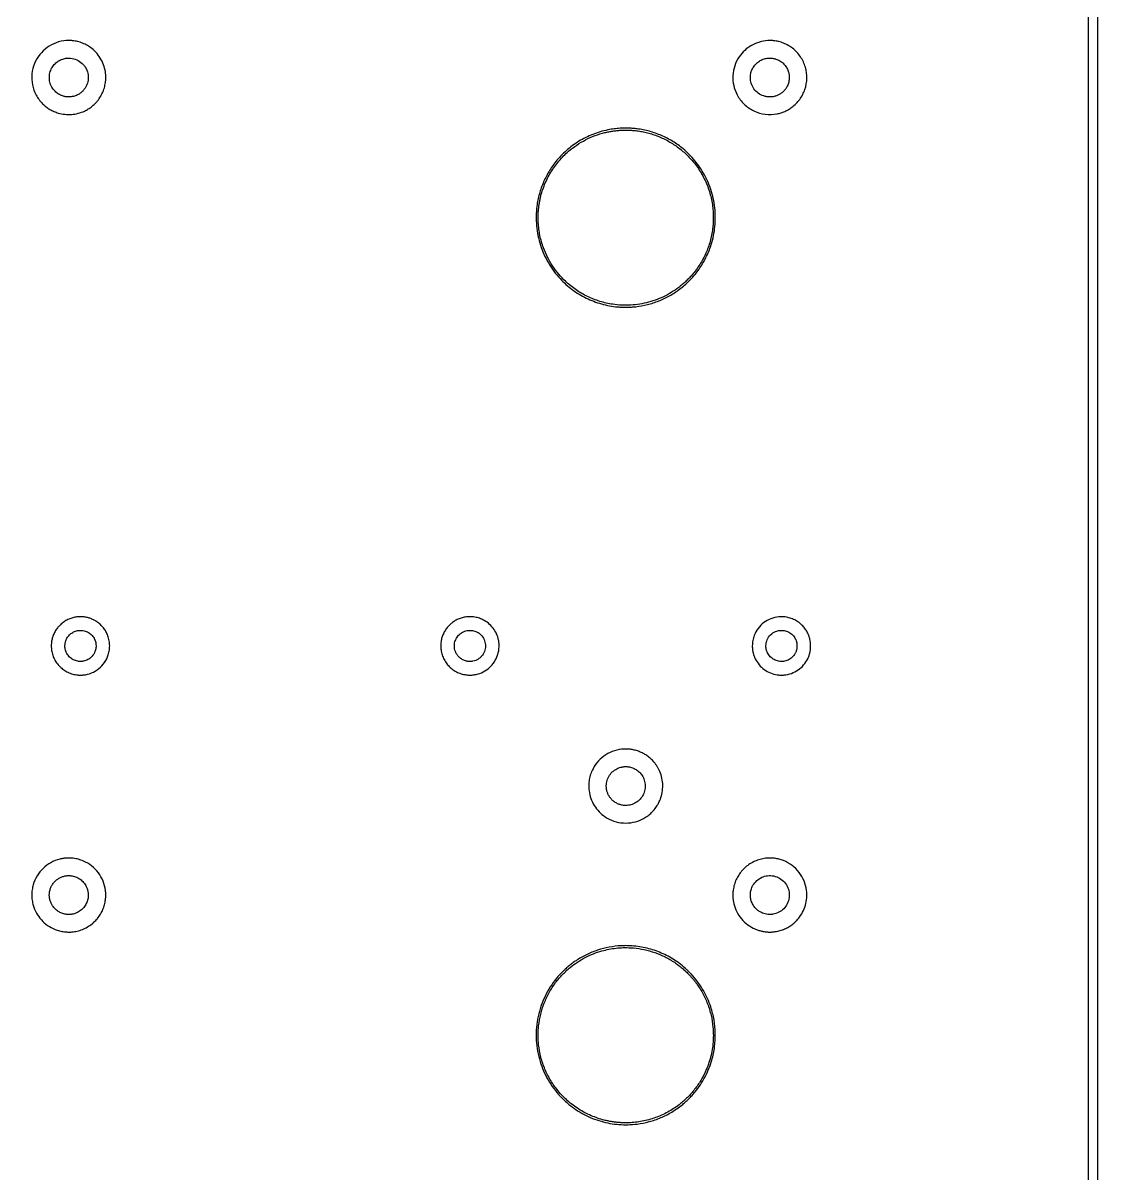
# Model space of a CAD drawing. Extents: x 977 to 25454, y 984 to 49020.
# Drawn here: x 14242 to 25454, y 12993 to 25001 of the extents above; entities that cross this region are included whole.
import ezdxf

# ---------------------------------------------------------------- set-up
doc = ezdxf.new("R2010")
doc.units = 0

msp = doc.modelspace()

# ---------------------------------------------------------------- linework, layer by layer
for points in [[(25453.795181, 6757.754748, 0.000012), (25453.897571, 12164.328285, 0.000003), (25453.798272, 20941, 0.000002), (25453.560073, 32466.951299, 0.000022), (25453.274305, 36638.378168, 0.000001), (25452.974668, 39243.286242, 0.030065)], [(23834.04827, 49018.908979, 0.000001), (21672.802621, 49019.17901, 0.000024)], [(18678.279442, 49019.402857, 0.000005), (13230.5, 49019.49605, 0.000002), (9162.520775, 49019.509787, 0.000004), (5736.221875, 49019.480206)], [(7758.65651, 2201.463503, -0.000003), (13215, 2201.5, -0.000005), (17758.452947, 2201.451521, -0.000032)], [(2705.63774, 40413.981128, 0.000002), (2705.642764, 42874.519936, 0.000002), (2705.626677, 45334.130235, 0.019035)], [(23829.361066, 40418.971481, -0.000002), (23829.352982, 42875.559779, -0.000002), (23829.365373, 45332.747787, -0.021017)], [(23725.958331, 45319.436979, 0.000002), (23725.950273, 42874.905956, 0.000002), (23725.959107, 40430.264241, 0.013991)], [(20120.410613, 2201.24951, -0.000001), (21784.154586, 2200.996007, -0.020655)], [(25350.988407, 39176.362519), (25350.980651, 20917.295282), (25350.9701, 2657.821244, -0.009425)], [(4650.646709, 2200.986913, -0.000006), (5834.976758, 2201.249393, -0.000049)]]:
    msp.add_lwpolyline(points, format="xyb")
for points in [[(14692.803538, 24817.993954, 0.068576), (14587.66865, 24795.476442, 0.069519), (14493.074975, 24745.41646, 0.069677), (14415.998467, 24671.468479, 0.069408), (14362.078926, 24579.101325, 0.07385), (14334.98487, 24469.506447, 0.073511), (14340.842587, 24356.587394, 0.073489), (14379.124354, 24250.164195, 0.073739), (14446.518912, 24159.5, 0.030723), (14482.68315, 24127.593412, 0.031313), (14522.264269, 24100.578394, 0.031357), (14564.854525, 24078.750689, 0.031002), (14610, 24062.326315, 0.045298), (14678.673452, 24048.66229, 0.045548), (14748.556275, 24047.625243, 0.045414), (14817.663304, 24059.27175, 0.044488), (14884.033743, 24083.246584, 0.017878), (14902.790313, 24092.805252, 0.012883), (14923.027353, 24104.739491, 0.012738), (14942.949001, 24117.9076, 0.015769), (14960.770293, 24131.206141, 0.01963), (14974.409828, 24142.974032, 0.008383), (14991.745251, 24159.712714, 0.008373), (15008.482034, 24176.993854, 0.02002), (15020.152549, 24190.5, 0.03451), (15051.981804, 24236.668224, 0.036341), (15076.546025, 24286.006227, 0.036304), (15093.727628, 24338.42832, 0.034297), (15103.549158, 24393.790253, 0.018092), (15104.746221, 24410.6621, 0.008563), (15105.128503, 24432.47333, 0.008559), (15104.764391, 24454.251882, 0.018385), (15103.579993, 24471, 0.048096), (15087.7209, 24547.858856, 0.050661), (15057.629785, 24618.865249, 0.050835), (15013.986593, 24682.160672, 0.049061), (14957.994003, 24736.185616, 0.036544), (14913.258652, 24766.555904, 0.035082), (14863.978369, 24790.557264, 0.034902), (14811.566872, 24807.537787, 0.035298), (14757.5, 24816.984278, 0.016244), (14744.301531, 24817.908649, 0.005458), (14724.995416, 24818.42079, 0.005423), (14705.736354, 24818.512443, 0.016993)], [(22010, 24818.376718, 0.057029), (21922.377274, 24803.003689, 0.057472), (21840.736353, 24768.252481, 0.057519), (21769.206154, 24715.862106, 0.057298), (21711.386909, 24648.492533, 0.067982), (21665.410396, 24555.468511, 0.067568), (21645.941866, 24453.326942, 0.067513), (21654.403509, 24349.616285, 0.067679), (21690.189087, 24252.000426, 0.080428), (21764.410487, 24153.765846, 0.080241), (21865.891077, 24083.876215, 0.080207), (21984.254106, 24049.469705, 0.080261), (22107.402518, 24054.072605, 0.027448), (22148.301476, 24064.621341, 0.027178), (22187.937645, 24079.615059, 0.027276), (22225.574662, 24098.758401, 0.028136), (22260.5, 24121.706576, 0.075493), (22343.170262, 24204.855154, 0.076268), (22397.082993, 24308.519966, 0.076296), (22417.424675, 24423.545178, 0.075632), (22402.441928, 24539.740578, 0.040073), (22381.27886, 24596.081777, 0.038917), (22351.226315, 24648.910314, 0.038856), (22313.298967, 24696.520084, 0.039666), (22268.704681, 24737.332828, 0.035673), (22223.952943, 24767.3319, 0.034727), (22174.997152, 24790.96826, 0.034614), (22123.079547, 24807.666134, 0.034906), (22069.5, 24816.984278, 0.01619), (22058.494801, 24817.756222, 0.003563), (22039.560515, 24818.33436, 0.003496), (22020.646378, 24818.644693, 0.017291)], [(14736.5, 24634.947564, -0.084327), (14802.51311, 24617.808029, -0.084562), (14859.092795, 24579.842049, -0.084549), (14899.918268, 24525.279262, -0.084268), (14920.439781, 24460.215618, -0.022393), (14921.587124, 24447.862625, -0.011931), (14921.955144, 24432.515112, -0.011931), (14921.5912, 24417.192619, -0.022747), (14920.44606, 24404.927487, -0.038672), (14913.540263, 24373.438076, -0.040485), (14901.938377, 24343.887422, -0.040419), (14885.705625, 24316.549866, -0.038293), (14865.018486, 24291.646667, -0.018157), (14852.336689, 24279.477947, -0.022358), (14839.627534, 24269.121783, -0.022624), (14826.175064, 24260.040641, -0.019406), (14811.262658, 24251.704368, -0.028684), (14789.385214, 24242.102529, -0.030886), (14767.080249, 24235.337622, -0.030674), (14743.971087, 24231.337626, -0.027523), (14719.689383, 24230, -0.015953), (14701.8146, 24230.570442, -0.02373), (14686.259398, 24232.308214, -0.024022), (14671.080971, 24235.491688, -0.01693), (14654.363235, 24240.455555, -0.029228), (14632.939834, 24249.035329, -0.028997), (14612.604362, 24260.074574, -0.028827), (14593.570197, 24273.461921, -0.028113), (14576.033714, 24289.055124, -0.068946), (14542.211138, 24333.537077, -0.069542), (14521.877643, 24385.411819, -0.069524), (14516.542271, 24440.886285, -0.068848), (14526.575854, 24495.893936, -0.027806), (14535.3764, 24518.350629, -0.030826), (14546.35783, 24538.902827, -0.03077), (14559.802492, 24557.981265, -0.027507), (14575.9687, 24576.0313, -0.027648), (14594.043644, 24592.210662, -0.030758), (14613.185964, 24605.684918, -0.030856), (14633.78025, 24616.673623, -0.028178), (14656.195565, 24625.422329, -0.02295), (14676.441392, 24631.022978, -0.026488), (14696.172587, 24634.430824, -0.026734), (14715.991811, 24635.713079, -0.024236)], [(22048.5, 24634.989967, -0.013472), (22060.491871, 24633.563998, -0.014469), (22072.105435, 24631.519806, -0.014537), (22083.530144, 24628.817767, -0.013888), (22094.955717, 24625.419585, -0.054612), (22134.932814, 24607.279575, -0.054352), (22170.104435, 24580.890536, -0.054328), (22198.776229, 24547.530286, -0.05447), (22219.560106, 24508.805335, -0.022054), (22226.188191, 24490.046924, -0.026331), (22230.697812, 24471.847419, -0.026165), (22233.289507, 24453.176423, -0.021292), (22234.158256, 24433, -0.026399), (22232.874817, 24408.498084, -0.031202), (22229.006733, 24385.62175, -0.031452), (22222.356749, 24363.560354, -0.027627), (22212.745201, 24341.5, -0.018183), (22205.035672, 24327.471106, -0.020849), (22196.647902, 24314.68393, -0.020725), (22187.178527, 24302.575134, -0.017567), (22176.22173, 24290.581649, -0.04041), (22150.886615, 24268.60044, -0.041805), (22122.620254, 24251.2586, -0.041786), (22091.850737, 24238.854059, -0.040299), (22059.072513, 24231.55394, -0.027425), (22040.820917, 24230.021856, -0.020406), (22020.599751, 24230.262432, -0.020449), (22000.529279, 24232.146452, -0.028106), (21982.737628, 24235.58079, -0.077815), (21923.798613, 24260.652703, -0.079273), (21875.769883, 24302.415596, -0.079387), (21843.172797, 24356.992253, -0.078367), (21829.017348, 24419.254003, -0.052719), (21830.668209, 24462.446726, -0.054068), (21841.336866, 24503.955973, -0.053966), (21860.68132, 24542.281693, -0.052147), (21887.970917, 24576.065829, -0.054988), (21922.33812, 24603.702665, -0.053956), (21962.115706, 24623.390652, -0.054226), (22004.989708, 24634.039403, -0.056689)], [(20486, 23903.924114, 0.008798), (20454.695619, 23901.90806, 0.008079), (20422.576874, 23898.748164, 0.008096), (20390.650593, 23894.560718, 0.008945), (20359.924374, 23889.460303, 0.043048), (20203.591005, 23846.458327, 0.043498), (20057.503276, 23777.430804, 0.043471), (19925.478778, 23684.12242, 0.042881), (19810.917234, 23569, 0.03619), (19733.772044, 23462.051296, 0.035339), (19672.167024, 23344.266096, 0.035289), (19627.689118, 23218.80912, 0.035849), (19601.579938, 23089, 0.054679), (19597.989987, 22884.716081, 0.054741), (19638.775803, 22684.592523, 0.054781), (19721.976862, 22498.21955, 0.054915), (19843.608785, 22334.530027, 0.045569), (19970.832102, 22220.457334, 0.045916), (20116.305713, 22131.644833, 0.045843), (20275.769694, 22070.761573, 0.04513), (20444.5, 22039.55253, 0.01448), (20489.401111, 22036.686629, 0.011337), (20538.223903, 22036.095411, 0.01131), (20587.182621, 22037.720667, 0.014127), (20632.5, 22041.538827, 0.033081), (20754.984351, 22063.630494, 0.033347), (20873.147665, 22101.644601, 0.033352), (20985.19079, 22155.02344, 0.033115), (21089.422329, 22222.938845, 0.018484), (21142.924466, 22266.26206, 0.018415), (21193.150147, 22313.470876, 0.018391), (21239.828536, 22364.31084, 0.018319), (21282.707979, 22418.507844, 0.019615), (21321.47499, 22475.974028, 0.018202), (21356.656308, 22537.726625, 0.018201), (21387.254642, 22601.878362, 0.019607), (21412.290426, 22666.532703, 0.05192), (21455.878735, 22855.682144, 0.051935), (21459.559735, 23049.735245, 0.051984), (21423.18691, 23240.213797, 0.052214), (21348.337932, 23418.794655, 0.02342), (21302.682942, 23493.586095, 0.023326), (21250.176044, 23563.883762, 0.023325), (21191.346622, 23628.987641, 0.023413), (21126.779226, 23688.24303, 0.035944), (21019.373048, 23765.547475, 0.035419), (20901.488319, 23827.097363, 0.035395), (20776.01587, 23871.427386, 0.035783), (20646, 23897.420224, 0.011024), (20606.369782, 23901.546092, 0.010266), (20565.642484, 23904.03997, 0.010322), (20525.093551, 23904.850374, 0.011515)], [(20599.5, 23881.542637, -0.014389), (20658.193731, 23874.890645, -0.015651), (20714.772663, 23865.007951, -0.015846), (20769.964613, 23851.740313, -0.015598), (20824.5, 23834.942359, -0.033142), (20936.376663, 23788.135374, -0.033247), (21040.963278, 23726.999545, -0.033248), (21136.522484, 23652.540951, -0.033144), (21221.475699, 23566, -0.038635), (21304.941892, 23452.157808, -0.038579), (21369.945559, 23326.776164, -0.038636), (21414.836235, 23193.081882, -0.039007), (21438.444196, 23054.5, -0.013083), (21441.362623, 23009.382345, -0.011642), (21442.074649, 22962.380852, -0.011684), (21440.600252, 22915.594404, -0.013489), (21436.952401, 22871.124934, -0.03651), (21412.861189, 22740.081547, -0.036521), (21369.966533, 22613.950115, -0.036486), (21309.128579, 22495.289398, -0.036285), (21231.587905, 22386.5, -0.013928), (21202.130787, 22352.889096, -0.011517), (21168.961491, 22318.717734, -0.011539), (21134.336663, 22286.190704, -0.014184), (21100.5, 22257.532376, -0.051027), (20941.773314, 22155.256307, -0.051797), (20766.403825, 22087.856222, -0.051816), (20580.986428, 22057.955626, -0.051138), (20392.538175, 22066.600801, -0.038212), (20258.575833, 22097.179562, -0.037642), (20130.12394, 22147.898087, -0.037625), (20010.67633, 22217.326803, -0.038105), (19903.521193, 22303.6086, -0.02881), (19829.800437, 22381.310547, -0.029434), (19766.065555, 22466.439976, -0.029407), (19712.716027, 22558.543686, -0.028636), (19670.013161, 22657.07562, -0.018594), (19649.489049, 22720.165671, -0.018507), (19633.67329, 22784.704014, -0.01831), (19622.533294, 22850.911205, -0.017316), (19616.01415, 22919, -0.011747), (19615.254783, 22939.331457, -0.003451), (19615.038136, 22970.561711, -0.003417), (19615.249932, 23001.712805, -0.012378), (19616.010547, 23021.517066, -0.009413), (19619.431562, 23063.159385, -0.01081), (19624.303303, 23102.75766, -0.011037), (19630.774687, 23141.35759, -0.010731), (19638.996641, 23180, -0.03957), (19682.72465, 23316.414673, -0.039092), (19747.53829, 23444.82067, -0.039145), (19831.44989, 23561.409885, -0.039925), (19932, 23662.666576, -0.028902), (20018.020745, 23728.237124, -0.029551), (20110.411931, 23782.922142, -0.029588), (20208.491455, 23826.274043, -0.029139), (20311.5, 23857.999265, -0.011215), (20352.341578, 23867.04985, -0.011897), (20392.753204, 23874.064018, -0.01159), (20434.409406, 23879.293353, -0.009578), (20479, 23882.982513, -0.01564), (20500.631911, 23883.677407, -0.003196), (20538.909876, 23883.464708, -0.003248), (20577.228349, 23882.757849, -0.014785)], [(14815, 18805.91587, 0.036022), (14771.012017, 18798.709162, 0.036289), (14728.626195, 18785.274249, 0.036277), (14688.615172, 18765.847014, 0.035945), (14651.702188, 18740.788067, 0.021277), (14640.372224, 18731.033736, 0.008267), (14625.515018, 18716.630451, 0.00818), (14611.244399, 18701.854971, 0.023534), (14602.015679, 18691, 0.019101), (14588.857317, 18672.54297, 0.015901), (14576.274436, 18651.989619, 0.016053), (14565.170054, 18630.940563, 0.020993), (14556.471034, 18611, 0.0208), (14550.444124, 18593.276462, 0.014091), (14545.000852, 18572.649479, 0.013991), (14540.67175, 18551.494292, 0.018884), (14538.021705, 18532.144045, 0.018697), (14537.186766, 18518.462347, 0.00795), (14537.046089, 18500.09849, 0.007954), (14537.489863, 18481.724947, 0.018526), (14538.550232, 18468, 0.041622), (14548.610401, 18417.686977, 0.042337), (14566.828704, 18370.034387, 0.042336), (14592.81394, 18326.130202, 0.041614), (14625.957448, 18286.957448, 0.042697), (14666.041493, 18253.191234, 0.043267), (14711.107551, 18226.892976, 0.043193), (14760.10189, 18208.706966, 0.04225), (14811.855955, 18199.041037, 0.018232), (14823.916318, 18198.271391, 0.006741), (14840.944518, 18198.036594, 0.006752), (14857.99254, 18198.261624, 0.017948), (14870.144045, 18199.023252, 0.072049), (14956.380464, 18220.340478, 0.073352), (15032.443274, 18265.175753, 0.073326), (15092.343821, 18330.078394, 0.071918), (15131.442084, 18409.922121, 0.045366), (15143.16523, 18462.076739, 0.044059), (15145.4518, 18516.011245, 0.043926), (15138.246339, 18569.668612, 0.044498), (15121.790886, 18621, 0.039054), (15100.657122, 18661.870304, 0.037543), (15073.17619, 18699.533702, 0.037419), (15040.273988, 18732.779788, 0.038203), (15003, 18760.498644, 0.017696), (14991.657972, 18767.108661, 0.007715), (14976.171318, 18775.109285, 0.007661), (14960.576589, 18782.56751, 0.019565), (14949, 18787.348494, 0.013413), (14932.069876, 18793.066311, 0.013828), (14915.027804, 18797.805321, 0.013804), (14897.721668, 18801.602019, 0.013262), (14880, 18804.495284, 0.021306), (14866.890286, 18805.714122, 0.007062), (14847.58472, 18806.408954, 0.007077), (14828.248448, 18806.557818, 0.020984)], [(18877, 18805.91587, 0.036065), (18833.049358, 18798.711353, 0.036203), (18790.648212, 18785.271461, 0.036205), (18750.631439, 18765.856863, 0.036079), (18713.784234, 18740.85272, 0.020815), (18703.094356, 18731.665166, 0.007619), (18688.736727, 18717.831214, 0.00761), (18674.817819, 18703.577461, 0.021041), (18665.611231, 18693, 0.035405), (18641.316282, 18657.743038, 0.034945), (18622.11959, 18619.260471, 0.03486), (18608.430357, 18578.385951, 0.034845), (18600.550232, 18536, 0.018332), (18599.489826, 18522.343586, 0.008192), (18599.049097, 18504.32029, 0.00818), (18599.198262, 18486.339665, 0.018886), (18600.041037, 18472.855955, 0.04226), (18609.71292, 18421.075333, 0.043227), (18627.910023, 18372.066782, 0.043326), (18654.215734, 18327.017881, 0.04286), (18687.976346, 18287, 0.042623), (18728.415697, 18252.997388, 0.043676), (18773.718591, 18226.656778, 0.043548), (18823.036587, 18208.524615, 0.041869), (18875.404279, 18198.909283, 0.024739), (18897.079186, 18197.858676, 0.015584), (18922.415873, 18198.674794, 0.015554), (18947.765931, 18201.076779, 0.023827), (18969.5, 18204.879679, 0.064496), (19042.723779, 18231.581783, 0.063606), (19107.108048, 18276.15437, 0.063784), (19158.072457, 18335.348691, 0.065526), (19191.918821, 18404.959304, 0.017612), (19199.18598, 18429.628451, 0.023492), (19203.923418, 18452.49526, 0.023149), (19206.540476, 18475.971124, 0.016348), (19207.390693, 18502.5, 0.007506), (19207.112986, 18520.223108, 0.015076), (19206.262444, 18534.188061, 0.016282), (19204.626209, 18547.364957, 0.010521), (19201.916726, 18562.5, 0.057736), (19180.517506, 18628.501784, 0.05717), (19144.5419, 18688.100202, 0.05714), (19095.984818, 18738.030161, 0.057561), (19037.5, 18775.532437, 0.018434), (19014.030801, 18785.966092, 0.021754), (18991.104099, 18794.023562, 0.021686), (18967.501233, 18800.077892, 0.018107), (18942, 18804.495284, 0.021306), (18928.890286, 18805.714122, 0.007062), (18909.58472, 18806.408954, 0.007077), (18890.248448, 18806.557818, 0.020984)], [(22126.5, 18805.923694, 0.068354), (22043.43541, 18786.398781, 0.069806), (21969.359679, 18745.279509, 0.069972), (21909.600708, 18685.466275, 0.069215), (21868.393873, 18611.279763, 0.022898), (21859.646329, 18585.147723, 0.024295), (21853.52238, 18558.833355, 0.023918), (21849.909266, 18531.671766, 0.020826), (21848.68209, 18503, 0.011658), (21849.151136, 18481.860703, 0.018908), (21850.646451, 18463.953657, 0.019237), (21853.466797, 18446.431874, 0.012632), (21857.993606, 18426.5, 0.012439), (21862.290272, 18411.181659, 0.014575), (21867.14408, 18396.894074, 0.014242), (21872.923368, 18382.636965, 0.01094), (21880.011379, 18367.402859, 0.060478), (21919.909933, 18306.260835, 0.060333), (21973.307956, 18256.385745, 0.060176), (22037.205089, 18220.596408, 0.059592), (22107.996104, 18200.903737, 0.022094), (22123.303647, 18199.242547, 0.009084), (22144.162229, 18198.287585, 0.00909), (22165.057682, 18198.091066, 0.021892), (22180.5, 18198.903323, 0.062606), (22256.9938, 18216.11939, 0.06439), (22326.061149, 18251.641106, 0.064575), (22383.657304, 18303.455025, 0.063592), (22426.479028, 18368.5, 0.027529), (22440.10174, 18400.706494, 0.02997), (22449.664484, 18433.323456, 0.029788), (22455.301885, 18467.031074, 0.026544), (22457.18621, 18502.5, 0.025886), (22455.381865, 18537.328393, 0.0298), (22449.979308, 18570.157784, 0.029943), (22440.741853, 18601.976009, 0.026616), (22427.459888, 18633.776792, 0.017355), (22416.197243, 18655.223339, 0.020098), (22403.975291, 18674.78441, 0.020429), (22390.410339, 18693.022373, 0.019162), (22375.12218, 18710.5, 0.041615), (22335.69931, 18745.824298, 0.04358), (22291.549057, 18773.52478, 0.043565), (22243.250603, 18793.16126, 0.041526), (22191.5, 18804.520637, 0.020743), (22178.173738, 18805.744629, 0.007132), (22158.816077, 18806.438824, 0.007079), (22139.513849, 18806.582129, 0.021912)], [(14867.077425, 18662.609873, -0.074452), (14913.32062, 18647.762016, -0.075237), (14953.001869, 18620.05735, -0.075197), (14982.725419, 18581.837325, -0.074251), (14999.975776, 18536.373878, -0.034883), (15003.030815, 18515.406165, -0.031861), (15003.276441, 18493.565838, -0.031849), (15000.74469, 18471.863014, -0.034791), (14995.509536, 18451.305693, -0.025207), (14991.721616, 18441.519804, -0.012168), (14985.946976, 18429.381773, -0.012176), (14979.566822, 18417.498841, -0.024352), (14973.852164, 18408.5, -0.01819), (14970.584051, 18404.208676, -0.007397), (14965.841862, 18398.601688, -0.007307), (14960.560772, 18392.717535, -0.009242), (14955.500816, 18387.441918, -0.035108), (14937.474296, 18371.708096, -0.03806), (14917.884011, 18359.114804, -0.037763), (14896.469089, 18349.55797, -0.033541), (14873, 18342.880383, -0.035298), (14860.234857, 18341.086981, -0.015126), (14843.018673, 18340.419312, -0.01517), (14825.692048, 18340.797555, -0.033076), (14812.5, 18342.365398, -0.073067), (14766.744676, 18358.052841, -0.074825), (14727.848952, 18386.147553, -0.074496), (14698.812698, 18424.568337, -0.071465), (14681.800628, 18470.352237, -0.015884), (14680.646694, 18476.646768, -0.019909), (14679.996842, 18482.545155, -0.013711), (14679.680657, 18489.980498, -0.003527), (14679.58421, 18502, -0.011002), (14679.925326, 18518.21603, -0.026984), (14681.079914, 18530.083003, -0.029012), (14683.446053, 18541.241651, -0.014646), (14687.645512, 18555, -0.067476), (14706.093674, 18592.208476, -0.06362), (14734.095815, 18624.000337, -0.06354), (14769.22809, 18647.763993, -0.066983), (14808.589487, 18661.424104, -0.024153), (14822.801168, 18663.600711, -0.020855), (14837.872553, 18664.535954, -0.020908), (14852.924584, 18664.211705, -0.024682)], [(18929.077425, 18662.609873, -0.038354), (18953.901051, 18656.568669, -0.039708), (18977.211475, 18646.856594, -0.039745), (18998.674408, 18633.59126, -0.03857), (19018, 18616.975648, -0.088235), (19050.867499, 18569.702319, -0.089475), (19065.213618, 18514.225317, -0.089552), (19059.266216, 18457.27235, -0.088575), (19033.781674, 18405.752846, -0.045795), (19014.024842, 18383.568345, -0.046253), (18990.621405, 18365.43291, -0.045838), (18964.077172, 18351.775261, -0.043388), (18935, 18342.880383, -0.035298), (18922.234857, 18341.086981, -0.015126), (18905.018673, 18340.419312, -0.01517), (18887.692048, 18340.797555, -0.033076), (18874.5, 18342.365398, -0.029304), (18856.491847, 18346.829821, -0.027111), (18838.642507, 18353.463159, -0.027268), (18821.724025, 18361.941378, -0.030622), (18806.5, 18371.92204, -0.046447), (18783.798922, 18392.415926, -0.046914), (18765.355634, 18416.683666, -0.046861), (18751.742541, 18443.99135, -0.046128), (18743.365398, 18473.5, -0.033076), (18741.797555, 18486.692048, -0.01517), (18741.419312, 18504.018673, -0.015126), (18742.086981, 18521.234857, -0.035298), (18743.880383, 18534, -0.075859), (18762.24875, 18582.567756, -0.079938), (18794.025559, 18622.468526, -0.080066), (18836.666207, 18650.340141, -0.076442), (18886.589487, 18663.971656, -0.025658), (18895.46425, 18664.528469, -0.010849), (18907.402762, 18664.404983, -0.010916), (18919.517958, 18663.75168, -0.021591)], [(22179.50934, 18662.490368, -0.037652), (22205.183901, 18656.050322, -0.042085), (22228.61998, 18645.999074, -0.041857), (22250.148843, 18632.110392, -0.036522), (22270.140059, 18614.233807, -0.035388), (22284.612862, 18596.961012, -0.035096), (22296.549441, 18577.773692, -0.03474), (22305.788295, 18556.912005, -0.03316), (22312.218334, 18534.647763, -0.016131), (22313.395429, 18528.273326, -0.020596), (22314.046194, 18522.335345, -0.013697), (22314.354642, 18514.738488, -0.003207), (22314.44091, 18502, -0.002898), (22314.36581, 18488.192442, -0.017561), (22314.034246, 18481.044593, -0.026073), (22313.247089, 18475.18809, -0.011489), (22311.627163, 18467.539823, -0.019953), (22307.40216, 18452.367945, -0.022717), (22302.132931, 18438.237184, -0.023328), (22295.74679, 18424.982771, -0.023611), (22288.177128, 18412.435954, -0.077251), (22253.865814, 18375.178934, -0.078265), (22210.009127, 18350.293333, -0.078332), (22160.660442, 18340.106261, -0.077579), (22110.398011, 18345.536576, -0.078292), (22065.030671, 18365.727656, -0.076805), (22027.728657, 18398.996599, -0.076858), (22002.22762, 18441.95046, -0.078568), (21991.13991, 18490.275639, -0.094477), (21998.601365, 18552.327516, -0.097496), (22028.374982, 18606.512735, -0.097278), (22076.532013, 18645.457871, -0.093597), (22136.5, 18663.970981, -0.025314), (22145.679938, 18664.542396, -0.01149), (22157.719946, 18664.40475, -0.011523), (22169.878712, 18663.705377, -0.022502)], [(20508.5, 17425.949537, 0.065065), (20410.991338, 17408.108885, 0.064307), (20320.921836, 17365.77784, 0.064287), (20244.539139, 17301.938782, 0.064955), (20187.184013, 17221, 0.038879), (20163.602812, 17166.601925, 0.038207), (20148.562758, 17108.892791, 0.038219), (20142.482038, 17049.584745, 0.038958), (20145.567255, 16990.42766, 0.053265), (20164.733874, 16910.870952, 0.052943), (20200.29997, 16836.985336, 0.053032), (20250.522994, 16772.324695, 0.053803), (20313, 16720.026141, 0.06518), (20404.504698, 16674.773328, 0.066329), (20504.030423, 16654.94724, 0.066452), (20605.110517, 16661.886215, 0.065835), (20701.174152, 16695.083651, 0.033961), (20747.28586, 16722.23194, 0.035236), (20788.699319, 16755.072075, 0.034931), (20825.405937, 16793.686634, 0.032198), (20857.47824, 16838.058782, 0.018655), (20865.03656, 16851.132397, 0.007653), (20874.346848, 16869.389603, 0.007712), (20883.223302, 16888.202984, 0.015804), (20889.479619, 16903.259422, 0.047785), (20908.918879, 16974.406773, 0.047743), (20914.506281, 17047.971874, 0.047787), (20906.040049, 17121.197397, 0.048058), (20883.830664, 17191.338709, 0.018806), (20870.970841, 17218.633494, 0.019626), (20856.264258, 17244.489524, 0.01967), (20839.609017, 17269.058708, 0.019084), (20820.913953, 17292.5, 0.028751), (20790.429201, 17324.008786, 0.028143), (20756.32209, 17352.053072, 0.02821), (20719.365271, 17376.027966, 0.029224), (20680.367789, 17395.380527, 0.028518), (20639.050149, 17410.237955, 0.028045), (20596.080135, 17420.394223, 0.028071), (20552.284382, 17425.670405, 0.028704)], [(20556.072513, 17241.44606, -0.052969), (20598.0881, 17230.967049, -0.053486), (20636.817836, 17211.91669, -0.053414), (20670.670161, 17185.056955, -0.052555), (20698.271737, 17151.5, -0.070821), (20722.159705, 17101.009037, -0.068992), (20731.290119, 17045.399495, -0.068946), (20724.948451, 16989.370063, -0.070564), (20703.612581, 16937.652485, -0.069842), (20668.539297, 16893.530022, -0.068848), (20622.515824, 16860.518222, -0.069283), (20569.536783, 16841.394803, -0.072288), (20514.129739, 16837.85852, -0.042104), (20477.576805, 16843.935566, -0.045444), (20443.52343, 16855.971137, -0.045709), (20412.376723, 16873.883585, -0.043563), (20384.456716, 16897.416287, -0.039488), (20363.47971, 16922.097065, -0.040591), (20346.858854, 16949.551184, -0.04037), (20334.818701, 16979.473952, -0.038197), (20327.471899, 17011.5, -0.025046), (20326.206472, 17024.232322, -0.012292), (20325.808955, 17040.522289, -0.012289), (20326.211999, 17056.795421, -0.025309), (20327.48262, 17069.465905, -0.072538), (20344.920541, 17126.774829, -0.073659), (20377.939217, 17176.383386, -0.073844), (20423.836651, 17214.192527, -0.07348), (20478.815962, 17237.111007, -0.007139), (20483.854042, 17238.311795, -0.004771), (20489.652546, 17239.548654, -0.004804), (20495.297628, 17240.640221, -0.009408), (20499.815962, 17241.38138, -0.024983), (20511.775007, 17242.506615, -0.010678), (20527.836438, 17242.868125, -0.010695), (20543.941109, 17242.542131, -0.024243)], [(14694, 16288.41254, -0.002852), (14691.99646, 16288.194492, -0.000525), (14688.296875, 16287.817121, -0.000563), (14683.96802, 16287.385079, -0.000513), (14679.5, 16286.948858, 0.011543), (14667.00292, 16285.449804, 0.007795), (14652.824719, 16283.189994, 0.00776), (14638.606766, 16280.467876, 0.010798), (14625.97678, 16277.560129, 0.064411), (14532.0187, 16240.410281, 0.065525), (14451.209337, 16180.741033, 0.065631), (14388.696072, 16102.291908, 0.06498), (14348.394117, 16010.063658, 0.035168), (14337.000162, 15957.098137, 0.035431), (14333.17973, 15903.191147, 0.035333), (14337.008224, 15849.142455, 0.03455), (14348.411167, 15795.754825, 0.057486), (14381.913604, 15715.247914, 0.056716), (14432.988683, 15644.082371, 0.056621), (14498.837332, 15586.111522, 0.056923), (14575.898751, 15544.510137, 0.015802), (14599.298638, 15535.976739, 0.016426), (14622.892719, 15529.058121, 0.016107), (14647.320863, 15523.590928, 0.013989), (14673.224795, 15519.410778, 0.021488), (14688.13362, 15518.079658, 0.006572), (14710.75386, 15517.334389, 0.006693), (14733.570118, 15517.188241, 0.01887), (14749.5, 15517.901032, 0.036538), (14807.082545, 15526.927645, 0.037723), (14862.105367, 15544.186399, 0.037623), (14914.042142, 15569.567887, 0.035946), (14962.432038, 15602.78975, 0.019385), (14975.587834, 15614.149453, 0.008665), (14992.036679, 15630.047132, 0.008655), (15007.891821, 15646.470493, 0.019847), (15019.109147, 15659.5, 0.0317), (15050.452106, 15704.56243, 0.035088), (15074.679509, 15751.764877, 0.035327), (15091.939073, 15801.595396, 0.03301), (15102.488002, 15854.5, 0.01955), (15104.555137, 15876.97323, 0.013216), (15105.229314, 15902.700622, 0.013181), (15104.541684, 15928.551862, 0.018804), (15102.465535, 15951.415473, 0.064766), (15076.979523, 16048.188457, 0.064641), (15027.573954, 16135.290093, 0.064795), (14957.690585, 16206.716617, 0.065628), (14872.13944, 16257.516034, 0.017379), (14846.117136, 16267.609696, 0.018213), (14819.857244, 16275.699527, 0.017937), (14792.703616, 16281.958617, 0.0158), (14764, 16286.563745, 0.021576), (14751.531406, 16287.617824, 0.003697), (14727.768368, 16288.421302, 0.003092), (14703.838639, 16288.905239, 0.032047)], [(22000.5, 16287.972872, 0.035764), (21942.969581, 16278.692462, 0.037254), (21888.1551, 16261.381022, 0.037358), (21836.655605, 16236.181777, 0.036391), (21789, 16203.404255, 0.017752), (21775.123685, 16191.459265, 0.009428), (21758.764256, 16175.750915, 0.009425), (21743.096022, 16159.527513, 0.018745), (21731.429722, 16146, 0.033901), (21699.481056, 16099.93562, 0.036334), (21674.871114, 16051.00173, 0.03626), (21657.564803, 15998.928096, 0.033491), (21647.397635, 15943.5, 0.010428), (21646.620808, 15935.224837, 0.007549), (21646.087229, 15925.979297, 0.006535), (21645.77492, 15915.388785, 0.004103), (21645.673265, 15903, 0.00824), (21645.991154, 15883.711339, 0.013174), (21646.9677, 15867.26429, 0.013757), (21648.768887, 15851.415842, 0.010175), (21651.597806, 15834, 0.057394), (21677.696926, 15748.429698, 0.058066), (21722.492122, 15671.395614, 0.058119), (21783.756469, 15606.784191, 0.057693), (21858.388994, 15557.821589, 0.024348), (21891.797811, 15543.035372, 0.023314), (21926.96843, 15531.326958, 0.02328), (21963.129177, 15522.929084, 0.024099), (21999.5, 15518.046293, 0.014984), (22013.152693, 15517.290536, 0.006338), (22031.503811, 15517.05822, 0.006338), (22049.853433, 15517.291124, 0.014998), (22063.5, 15518.047375, 0.032918), (22113.45196, 15525.65644, 0.032004), (22162.458259, 15539.799543, 0.03213), (22209.069395, 15560.013185, 0.033825), (22251.875394, 15585.73354, 0.020158), (22271.755132, 15600.814417, 0.01372), (22293.159843, 15619.464513, 0.013779), (22313.321841, 15639.082784, 0.021746), (22329.378431, 15657.096261, 0.050125), (22373.151943, 15723.275715, 0.051014), (22402.575588, 15796.460969, 0.051183), (22416.503473, 15873.857724, 0.051126), (22414.427466, 15952.5, 0.06679), (22387.934591, 16051.318714, 0.06646), (22336.300838, 16139.840492, 0.066452), (22263.246702, 16211.723986, 0.06675), (22174, 16261.798435, 0.015074), (22151.14625, 16270.08534, 0.016371), (22128.450512, 16276.734031, 0.016104), (22105.030658, 16281.971942, 0.013656), (22080, 16286.024634, 0.02018), (22063.673912, 16287.544896, 0.006999), (22040.034336, 16288.455437, 0.006949), (22016.459889, 16288.70541, 0.021289)], [(14753.5, 16103.062602, -0.06254), (14803.031599, 16087.812063, -0.063873), (14846.869602, 16060.863858, -0.064022), (14882.403137, 16023.789451, -0.063349), (14907.55246, 15978.805335, -0.019243), (14913.802565, 15961.40115, -0.026257), (14917.986311, 15945.271503, -0.025777), (14920.507447, 15928.561323, -0.017571), (14921.718689, 15909.380364, -0.025617), (14921.117351, 15883.572439, -0.032542), (14917.802407, 15859.977565, -0.033137), (14911.521744, 15837.362277, -0.02826), (14902.026527, 15814.5, -0.059721), (14875.895252, 15773.682306, -0.060478), (14840.955501, 15740.39151, -0.060042), (14798.818649, 15716.238257, -0.057364), (14751.5, 15702.326457, -0.031915), (14738.483789, 15700.921342, -0.010926), (14719.503278, 15700.506063, -0.010927), (14700.521676, 15700.92048, -0.031888), (14687.5, 15702.324889, -0.048564), (14646.555411, 15713.579141, -0.051539), (14609.413553, 15732.365592, -0.051805), (14577.061519, 15758.249503, -0.050025), (14550.294825, 15790.51433, -0.044301), (14534.244888, 15819.615226, -0.040141), (14522.943774, 15852.05427, -0.040319), (14517.01094, 15885.727651, -0.045749), (14516.933305, 15918.5, -0.04258), (14523.506644, 15955.857412, -0.046378), (14536.213873, 15990.456778, -0.046674), (14554.99315, 16021.931788, -0.044176), (14579.597609, 16050.011896, -0.03994), (14604.609178, 16070.368022, -0.040477), (14632.431716, 16086.386686, -0.04013), (14662.702894, 16097.824663, -0.037886), (14695, 16104.550498, -0.025876), (14707.787223, 16105.547853, -0.012883), (14724.039914, 16105.553297, -0.012887), (14740.382772, 16104.715784, -0.024203)], [(22055, 16104.538816, -0.080453), (22119.03331, 16086.014719, -0.082809), (22173.233319, 16048.342488, -0.082764), (22212.298042, 15995.100723, -0.080245), (22232.510281, 15931.5, -0.024603), (22233.746216, 15918.975291, -0.012236), (22234.140144, 15903.02646, -0.012237), (22233.753067, 15887.066176, -0.02443), (22232.523082, 15874.5, -0.077972), (22213.359707, 15812.996528, -0.079527), (22176.368181, 15760.784341, -0.079619), (22124.969912, 15722.773122, -0.078414), (22064, 15702.475975, -0.022714), (22052.499779, 15701.09585, -0.011113), (22037.75345, 15700.331426, -0.011111), (22023.00351, 15700.223069, -0.022964), (22011.5, 15700.923289, -0.033287), (21983.090673, 15705.895472, -0.035073), (21956.099992, 15714.539244, -0.035049), (21930.565736, 15726.877335, -0.033146), (21906.5, 15742.867322, -0.020634), (21899.530061, 15748.666683, -0.009032), (21890.759975, 15756.891207, -0.009074), (21882.128221, 15765.59437, -0.016905), (21875.509802, 15773, -0.029523), (21862.154029, 15791.07033, -0.027168), (21850.611471, 15811.083968, -0.027071), (21841.267966, 15832.308856, -0.028756), (21834.485277, 15854, -0.015082), (21831.865337, 15865.974304, -0.017449), (21830.116602, 15877.517916, -0.016757), (21829.12869, 15889.547135, -0.012109), (21828.802852, 15903, -0.025204), (21829.980674, 15926.351327, -0.029901), (21833.511277, 15948.148963, -0.0301), (21839.590472, 15969.246764, -0.026171), (21848.402769, 15990.5, -0.078278), (21883.878695, 16042.174714, -0.077296), (21933.66074, 16080.703326, -0.077474), (21992.684518, 16102.23053, -0.079198)], [(20481, 15373.940018, 0.033428), (20356.254655, 15358.996433, 0.033455), (20234.648778, 15327.564079, 0.033488), (20118.43233, 15280.229984, 0.033639), (20009.758582, 15217.866007, 0.01181), (19971.931706, 15191.323702, 0.013266), (19936.869862, 15163.999501, 0.013096), (19902.91486, 15134.534419, 0.010945), (19868.408951, 15101.553965, 0.004223), (19850.15058, 15083.010963, 0.006907), (19835.030329, 15066.955383, 0.007441), (19821.193499, 15051.391086, 0.006151), (19806.904597, 15034.410441, 0.059544), (19686.634178, 14846.059225, 0.059939), (19614.46486, 14635.08377, 0.059968), (19594.416827, 14413.105011, 0.059707), (19627.550608, 14192.367484, 0.028354), (19661.339616, 14092.07344, 0.028741), (19706.129841, 13996.714191, 0.028492), (19761.971891, 13906.354682, 0.026818), (19828.783958, 13821, 0.013691), (19851.468106, 13796.411812, 0.008186), (19879.693681, 13768.382907, 0.008124), (19909.349249, 13740.795634, 0.011755), (19936.5, 13717.481241, 0.050962), (20094.660391, 13612.912426, 0.050759), (20270.910638, 13542.329674, 0.050784), (20457.684673, 13508.728482, 0.051113), (20646.982985, 13513.579187, 0.034161), (20772.851024, 13538.576949, 0.034327), (20893.932312, 13580.453106, 0.034365), (21008.019183, 13638.449086, 0.034409), (21113.035591, 13711.503461, 0.013382), (21149.816032, 13742.694491, 0.012448), (21185.794986, 13776.550394, 0.012455), (21220.021713, 13812.132346, 0.013444), (21251.546843, 13848.5, 0.025926), (21307.299871, 13924.095231, 0.025073), (21355.604444, 14005.882292, 0.025023), (21395.567911, 14092.263263, 0.025567), (21426.381429, 14181.594118, 0.037778), (21455.061483, 14319.177722, 0.037633), (21462.7639, 14459.690138, 0.03764), (21449.318047, 14599.743603, 0.037826), (21415.0332, 14735.960822, 0.024721), (21381.03539, 14823.196111, 0.025291), (21338.820892, 14905.968627, 0.025149), (21288.21793, 14984.487187, 0.023839), (21229.132063, 15059, 0.01197), (21213.425647, 15076.130978, 0.004229), (21190.139114, 15099.933498, 0.00423), (21166.451009, 15123.340822, 0.011954), (21149.388078, 15139.143442, 0.041432), (21021.880331, 15234.147093, 0.042521), (20881.522528, 15305.892621, 0.04257), (20731.206666, 15352.795548, 0.041727), (20574.103392, 15373.967977, 0.008881), (20554.064362, 15374.625346, 0.003833), (20527.348298, 15374.822117, 0.003824), (20500.712095, 15374.610395, 0.0092)], [(20580, 15352.939423, -0.032485), (20692.984104, 15339.647311, -0.031527), (20804.4591, 15311.765657, -0.031338), (20912.189848, 15269.884675, -0.031206), (21014, 15214.81642, -0.014179), (21056.468942, 15186.591589, -0.014602), (21096.845999, 15156.269323, -0.014484), (21135.688244, 15123.400361, -0.013452), (21173.556555, 15087.540568, -0.007131), (21198.210308, 15062.19023, -0.010231), (21219.263068, 15038.982353, -0.010459), (21238.995605, 15015.333572, -0.007983), (21259.624195, 14988.670683, -0.034207), (21328.213603, 14882.629108, -0.03452), (21381.470024, 14768.540291, -0.034592), (21418.431165, 14648.445584, -0.034677), (21438.444196, 14524.5, -0.010562), (21440.693801, 14492.24674, -0.007395), (21441.92217, 14455.834841, -0.007456), (21442.065887, 14420.093696, -0.012406), (21440.991027, 14390, -0.020389), (21432.788232, 14309.290229, -0.021955), (21418.15484, 14231.508737, -0.02212), (21396.881875, 14155.851017, -0.02139), (21368.802162, 14081.5, -0.030749), (21318.318704, 13980.962963, -0.030853), (21255.937226, 13887.49577, -0.030825), (21182.468055, 13802.336871, -0.030565), (21098.888828, 13726.599464, -0.038866), (20981.803664, 13646.941248, -0.039093), (20854.022581, 13586.538604, -0.038976), (20718.024441, 13546.618303, -0.03814), (20576.485309, 13527.918045, -0.012477), (20553.482075, 13527.223972, -0.003526), (20517.631505, 13527.289996, -0.003311), (20482.092028, 13527.84146, -0.016151), (20462, 13528.936303, -0.007594), (20418.422562, 13533.393414, -0.01105), (20380.165229, 13538.753987, -0.011553), (20343.515945, 13545.590356, -0.0096), (20304.871795, 13554.504984, -0.040264), (20167.804963, 13600.903375, -0.039567), (20039.101808, 13668.888585, -0.039573), (19922.73459, 13756.286783, -0.040307), (19822.363179, 13860.432614, -0.035943), (19745.977012, 13968.679116, -0.036081), (19685.990114, 14086.615038, -0.036176), (19643.712731, 14211.638466, -0.036569), (19620.085076, 14341, -0.004353), (19617.516678, 14366.899281, -0.011028), (19616.229889, 14385.769686, -0.00922), (19615.657349, 14406.514657, -0.002288), (19615.501806, 14440.5, -0.002288), (19615.657349, 14474.485343, -0.00922), (19616.229889, 14495.230314, -0.011028), (19617.516678, 14514.100719, -0.004353), (19620.085076, 14540, -0.03378), (19641.258703, 14659.694485, -0.033449), (19678.403252, 14775.85459, -0.033362), (19730.818167, 14886.310256, -0.033208), (19797.530282, 14988.992856, -0.015764), (19831.50349, 15031.517312, -0.014696), (19868.866561, 15072.850538, -0.01462), (19908.805483, 15112.138056, -0.015165), (19950.5, 15148.531115, -0.026688), (20024.874544, 15203.206609, -0.025258), (20105.995531, 15250.742541, -0.02516), (20191.829495, 15290.02869, -0.025958), (20280.29646, 15320.037056, -0.020454), (20353.760059, 15337.565229, -0.020995), (20427.774935, 15348.852176, -0.020847), (20502.978083, 15353.948046, -0.019535)]]:
    msp.add_lwpolyline(points, format="xyb", close=True)

doc.saveas('drawing.dxf')
